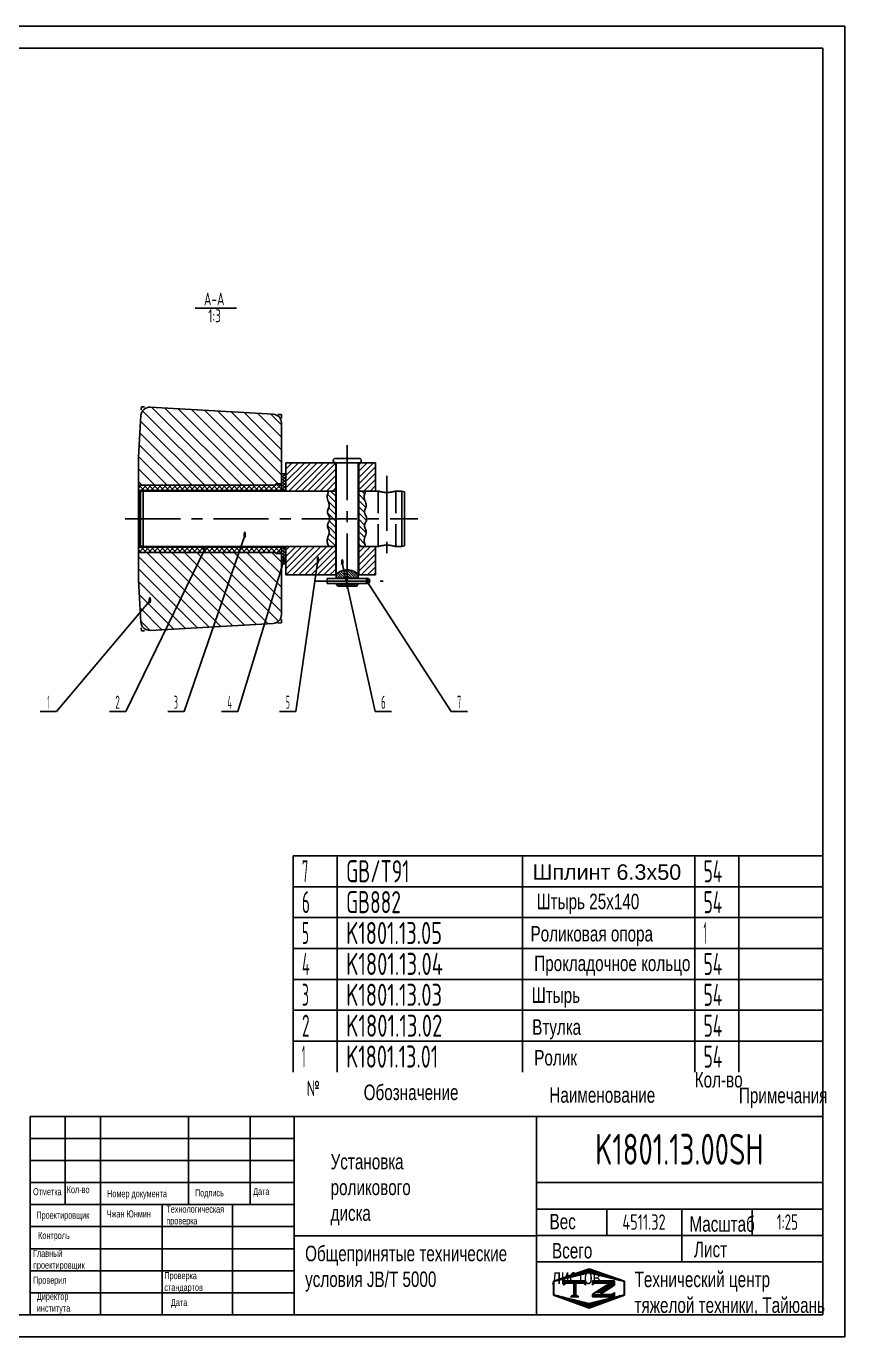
# Model space of a CAD drawing. Header units: millimetres. Extents: x 0 to 10500, y 0 to 7425.
# Drawn here: x 5863 to 10500, y 0 to 7425 of the extents above; entities that cross this region are included whole.
import ezdxf
from ezdxf.enums import TextEntityAlignment as Align

# ---------------------------------------------------------------- set-up
doc = ezdxf.new("R2010")
doc.units = ezdxf.units.MM
doc.header["$LTSCALE"] = 250
doc.linetypes.add('F', pattern=[0.75, 0.5, -0.25])
doc.linetypes.add('G', pattern=[2, 1.25, -0.25, 0.25, -0.25])
for name, color, linetype in [('01', 7, 'Continuous'), ('02', 1, 'Continuous'), ('02C', 3, 'Continuous'), ('04', 2, 'F'), ('05', 4, 'G'), ('11', 3, 'Continuous'), ('THICK', 7, 'Continuous')]:
    doc.layers.add(name, color=color, linetype=linetype)
doc.styles.get("Standard").update_dxf_attribs({"font": 'isocp', "width": 0.707, "bigfont": 'intecad.shx'})

# ---------------------------------------------------------------- blocks, each defined once
blk = doc.blocks.new('*U20')
at = {"layer": '01'}
for points in [[(415, 292), (25, 292)], [(415, 5), (415, 292)], [(25, 5), (415, 5)]]:
    blk.add_lwpolyline(points, dxfattribs=at)
at = {"layer": '02'}
for points in [[(420, 297), (0, 297)], [(420, 0), (420, 297)], [(0, 0), (420, 0)]]:
    blk.add_lwpolyline(points, dxfattribs=at)
blk = doc.blocks.new('*U22', base_point=(7375, 1675))
at = {"layer": '01'}
for p, q in [((7375, 1500), (7375, 1675)), ((7625, 1500), (7625, 1675)), ((8675, 1500), (8675, 1675)), ((9650, 1500), (9650, 1675)), ((9900, 1500), (9900, 1675)), ((10375, 1500), (10375, 1675))]:
    blk.add_line(p, q, dxfattribs=at)
at = {"layer": '02'}
for p, q in [((7375, 1675), (7625, 1675)), ((7625, 1675), (8675, 1675)), ((8675, 1675), (9650, 1675)), ((9650, 1675), (9900, 1675)), ((9900, 1675), (10375, 1675))]:
    blk.add_line(p, q, dxfattribs=at)
blk = doc.blocks.new('*U23', base_point=(7375, 1850))
at = {"layer": '01'}
for p, q in [((7375, 1675), (7375, 1850)), ((7625, 1675), (7625, 1850)), ((8675, 1675), (8675, 1850)), ((9650, 1675), (9650, 1850)), ((9900, 1675), (9900, 1850)), ((10375, 1675), (10375, 1850))]:
    blk.add_line(p, q, dxfattribs=at)
at = {"layer": '02'}
for p, q in [((7375, 1850), (7625, 1850)), ((7625, 1850), (8675, 1850)), ((8675, 1850), (9650, 1850)), ((9650, 1850), (9900, 1850)), ((9900, 1850), (10375, 1850))]:
    blk.add_line(p, q, dxfattribs=at)
blk = doc.blocks.new('*U24', base_point=(7375, 2025))
at = {"layer": '01'}
for p, q in [((7375, 1850), (7375, 2025)), ((7625, 1850), (7625, 2025)), ((8675, 1850), (8675, 2025)), ((9650, 1850), (9650, 2025)), ((9900, 1850), (9900, 2025)), ((10375, 1850), (10375, 2025))]:
    blk.add_line(p, q, dxfattribs=at)
at = {"layer": '02'}
for p, q in [((7375, 2025), (7625, 2025)), ((7625, 2025), (8675, 2025)), ((8675, 2025), (9650, 2025)), ((9650, 2025), (9900, 2025)), ((9900, 2025), (10375, 2025))]:
    blk.add_line(p, q, dxfattribs=at)
blk = doc.blocks.new('*U25', base_point=(7375, 2200))
at = {"layer": '01'}
for p, q in [((7375, 2025), (7375, 2200)), ((7625, 2025), (7625, 2200)), ((8675, 2025), (8675, 2200)), ((9650, 2025), (9650, 2200)), ((9900, 2025), (9900, 2200)), ((10375, 2025), (10375, 2200))]:
    blk.add_line(p, q, dxfattribs=at)
at = {"layer": '02'}
for p, q in [((7375, 2200), (7625, 2200)), ((7625, 2200), (8675, 2200)), ((8675, 2200), (9650, 2200)), ((9650, 2200), (9900, 2200)), ((9900, 2200), (10375, 2200))]:
    blk.add_line(p, q, dxfattribs=at)
blk = doc.blocks.new('*U26', base_point=(7375, 2375))
at = {"layer": '01'}
for p, q in [((7375, 2200), (7375, 2375)), ((7625, 2200), (7625, 2375)), ((8675, 2200), (8675, 2375)), ((9650, 2200), (9650, 2375)), ((9900, 2200), (9900, 2375)), ((10375, 2200), (10375, 2375))]:
    blk.add_line(p, q, dxfattribs=at)
at = {"layer": '02'}
for p, q in [((7375, 2375), (7625, 2375)), ((7625, 2375), (8675, 2375)), ((8675, 2375), (9650, 2375)), ((9650, 2375), (9900, 2375)), ((9900, 2375), (10375, 2375))]:
    blk.add_line(p, q, dxfattribs=at)
blk = doc.blocks.new('*U27', base_point=(7375, 2550))
at = {"layer": '01'}
for p, q in [((7375, 2375), (7375, 2550)), ((7625, 2375), (7625, 2550)), ((8675, 2375), (8675, 2550)), ((9650, 2375), (9650, 2550)), ((9900, 2375), (9900, 2550)), ((10375, 2375), (10375, 2550))]:
    blk.add_line(p, q, dxfattribs=at)
at = {"layer": '02'}
for p, q in [((7375, 2550), (7625, 2550)), ((7625, 2550), (8675, 2550)), ((8675, 2550), (9650, 2550)), ((9650, 2550), (9900, 2550)), ((9900, 2550), (10375, 2550))]:
    blk.add_line(p, q, dxfattribs=at)
blk = doc.blocks.new('*U28', base_point=(7375, 2725))
at = {"layer": '01'}
for p, q in [((7375, 2550), (7375, 2725)), ((7375, 2725), (7625, 2725)), ((7625, 2550), (7625, 2725)), ((7625, 2725), (8675, 2725)), ((8675, 2550), (8675, 2725)), ((8675, 2725), (9650, 2725)), ((9650, 2550), (9650, 2725)), ((9650, 2725), (9900, 2725)), ((9900, 2550), (9900, 2725)), ((9900, 2725), (10375, 2725)), ((10375, 2550), (10375, 2725))]:
    blk.add_line(p, q, dxfattribs=at)
blk = doc.blocks.new('*X32')
at = {"color": 0}
for p, q in [((127.06, 7.8), (132.06, 7.8)), ((127.06, 7.5), (132.06, 7.5)), ((127.06, 7.2), (127.32, 7.2)), ((128.77, 6), (130.57, 6)), ((129.23, 6.3), (131.04, 6.3)), ((129.7, 6.6), (131.51, 6.6)), ((130.16, 6.9), (131.98, 6.9)), ((130.62, 7.2), (132.06, 7.2)), ((127.84, 5.4), (129.64, 5.4)), ((128.3, 5.7), (130.1, 5.7))]:
    blk.add_line(p, q, dxfattribs=at)
blk = doc.blocks.new('*X33')
at = {"color": 0}
for p, q in [((127.06, 4.8), (132.06, 4.8)), ((127.06, 4.5), (132.06, 4.5)), ((131.84, 5.1), (132.06, 5.1))]:
    blk.add_line(p, q, dxfattribs=at)
blk = doc.blocks.new('*X31')
at = {"color": 0}
for p, q in [((122.34, 4.5), (123.72, 4.5)), ((122.82, 4.8), (123.24, 4.8))]:
    blk.add_line(p, q, dxfattribs=at)
blk = doc.blocks.new('*X30')
at = {"color": 0}
for p, q in [((120.53, 7.8), (125.53, 7.8)), ((120.53, 7.5), (125.53, 7.5)), ((120.53, 7.2), (120.79, 7.2)), ((125.27, 7.2), (125.53, 7.2))]:
    blk.add_line(p, q, dxfattribs=at)
blk = doc.blocks.new('*X29')
at = {"color": 0}
for p, q in [((121.52, 9), (123.12, 9)), ((122.38, 9.3), (124.32, 9.3)), ((123.24, 9.6), (125.52, 9.6)), ((124.1, 9.9), (128.52, 9.9)), ((124.97, 10.2), (127.67, 10.2)), ((125.83, 10.5), (126.82, 10.5)), ((127.02, 9.6), (129.37, 9.6)), ((128.22, 9.3), (130.22, 9.3)), ((129.42, 9), (131.07, 9)), ((118.22, 7.8), (118.32, 7.8)), ((118.22, 7.5), (118.27, 7.5)), ((118.22, 7.2), (118.27, 7.2)), ((118.22, 6.9), (118.27, 6.9)), ((118.22, 6.6), (118.27, 6.6)), ((118.22, 6.3), (118.27, 6.3)), ((118.22, 6), (118.27, 6)), ((118.94, 8.1), (119.52, 8.1)), ((119.8, 8.4), (120.72, 8.4)), ((120.66, 8.7), (121.92, 8.7)), ((130.62, 8.7), (131.92, 8.7)), ((131.82, 8.4), (132.77, 8.4)), ((133.02, 8.1), (133.62, 8.1)), ((134.22, 7.8), (134.32, 7.8)), ((134.27, 7.5), (134.32, 7.5)), ((134.27, 7.2), (134.32, 7.2)), ((134.27, 6.9), (134.32, 6.9)), ((134.27, 6.6), (134.32, 6.6)), ((134.27, 6.3), (134.32, 6.3)), ((134.27, 6), (134.32, 6)), ((118.22, 5.7), (118.27, 5.7)), ((118.22, 5.4), (118.27, 5.4)), ((118.22, 5.1), (118.27, 5.1)), ((118.22, 4.8), (118.27, 4.8)), ((118.79, 4.5), (119.42, 4.5)), ((119.61, 4.2), (120.62, 4.2)), ((120.43, 3.9), (121.82, 3.9)), ((121.26, 3.6), (123.02, 3.6)), ((122.08, 3.3), (124.22, 3.3)), ((122.91, 3), (125.42, 3)), ((127.12, 3), (129.7, 3)), ((128.32, 3.3), (130.51, 3.3)), ((129.52, 3.6), (131.32, 3.6)), ((130.72, 3.9), (132.14, 3.9)), ((131.92, 4.2), (132.95, 4.2)), ((133.12, 4.5), (133.76, 4.5)), ((134.27, 5.7), (134.32, 5.7)), ((134.27, 5.4), (134.32, 5.4)), ((134.27, 5.1), (134.32, 5.1)), ((134.27, 4.8), (134.32, 4.8)), ((123.73, 2.7), (128.89, 2.7)), ((124.55, 2.4), (128.07, 2.4)), ((125.38, 2.1), (127.26, 2.1)), ((126.2, 1.8), (126.45, 1.8))]:
    blk.add_line(p, q, dxfattribs=at)

msp = doc.modelspace()

# ---------------------------------------------------------------- hatches: boundary and pattern name
at = {"layer": '02'}
h = msp.add_hatch(dxfattribs=at)
h.set_pattern_fill('_USER', color=256, scale=50, angle=135, style=0, pattern_type=0)
h.set_pattern_definition([(135, (-28262.16, -16679.28), (-35.35534, -35.35534), [])])
h.paths.add_polyline_path([(7276.87, 4824.265), (7276.87, 4831.765), (7308.62, 4831.765), (7308.62, 5177.02, 0.39772196), (7261.45, 5226.939), (6564.79, 5266.435, 0.41421356), (6512.04, 5219.345), (6498.62, 4982.633), (6498.62, 4824.265)])
h.paths.add_polyline_path([(6498.62, 4444.265), (6498.62, 4285.897), (6512.04, 4049.185, 0.41421356), (6564.79, 4002.095), (7261.45, 4041.591, 0.39772196), (7308.62, 4091.511), (7308.62, 4436.765), (7276.87, 4436.765), (7276.87, 4444.265)])
h.paths.add_polyline_path([(6618.462, 5131.663), (6703.818, 5131.663), (6703.818, 5079.163), (6618.462, 5079.163)], flags=24)
h.paths.add_polyline_path([(6618.462, 4189.367), (6703.818, 4189.367), (6703.818, 4136.867), (6618.462, 4136.867)], flags=24)
h = msp.add_hatch(dxfattribs=at)
h.set_pattern_fill('_USER', color=256, scale=25, angle=45, style=0, pattern_type=0)
h.set_pattern_definition([(45, (-28262.158, -16679.278), (-17.67767, 17.67767), [])])
h.paths.add_polyline_path([(7616.12, 4951.765), (7614.144, 4951.765, -0.0008039), (7614.104, 4951.765), (7333.62, 4951.765), (7333.62, 4791.765), (7616.12, 4791.765)])
h.paths.add_polyline_path([(7841.12, 4951.765), (7748.975, 4951.765, -0.01092039), (7748.43, 4951.762, 0.12197741), (7746.12, 4951.095), (7746.12, 4791.765), (7841.12, 4791.765)])
h.paths.add_polyline_path([(7616.12, 4476.765), (7333.62, 4476.765), (7333.62, 4316.765), (7616.12, 4316.765)])
h.paths.add_polyline_path([(7841.12, 4476.765), (7746.12, 4476.765), (7746.12, 4316.765), (7841.12, 4316.765)])
h = msp.add_hatch(dxfattribs=at)
h.set_pattern_fill('ANSI37', color=256, scale=6.25, style=0)
h.set_pattern_definition([(45, (-28262.158, -16679.278), (-14.03165, 14.03165), []), (135, (-28262.158, -16679.278), (-14.03165, -14.03165), [])])
h.paths.add_polyline_path([(7308.62, 4794.265), (7308.62, 4829.265), (7276.87, 4829.265), (7276.87, 4824.265), (6499.62, 4824.265), (6499.62, 4794.265)])
h.paths.add_polyline_path([(6499.62, 4474.265), (6499.62, 4444.265), (7276.87, 4444.265), (7276.87, 4439.265), (7308.62, 4439.265), (7308.62, 4474.265)])
h = msp.add_hatch(dxfattribs=at)
h.set_pattern_fill('ANSI37', color=256, scale=3.75, style=0)
h.set_pattern_definition([(45, (-28262.158, -16679.278), (-8.41899, 8.41899), []), (135, (-28262.158, -16679.278), (-8.41899, -8.41899), [])])
h.paths.add_polyline_path([(7333.62, 4889.265), (7308.62, 4889.265), (7308.62, 4796.765), (7333.62, 4796.765)])
h.paths.add_polyline_path([(7333.62, 4471.765), (7308.62, 4471.765), (7308.62, 4379.265), (7333.62, 4379.265)])
h = msp.add_hatch(dxfattribs=at)
h.set_pattern_fill('_USER', color=256, scale=25, angle=135, style=0, pattern_type=0)
h.set_pattern_definition([(135, (0, 852.389), (-17.67767, -17.67767), [])])
h.paths.add_polyline_path([(7616.12, 4791.765), (7575.97, 4791.765), (7570.549, 4777.89), (7568.045, 4765.669), (7567.83, 4754.909), (7569.276, 4745.418), (7571.755, 4737.003), (7574.641, 4729.473), (7577.305, 4722.635), (7579.12, 4716.297), (7579.618, 4710.292), (7578.972, 4704.556), (7577.514, 4699.051), (7575.576, 4693.738), (7573.49, 4688.579), (7571.589, 4683.535), (7570.205, 4678.569), (7569.67, 4673.64), (7570.211, 4668.718), (7571.638, 4663.797), (7573.656, 4658.875), (7575.97, 4653.953), (7578.283, 4649.031), (7580.301, 4644.109), (7581.728, 4639.187), (7582.27, 4634.265), (7616.12, 4634.265)])
h.paths.add_polyline_path([(7616.12, 4634.265), (7582.27, 4634.265), (7581.728, 4629.343), (7580.301, 4624.422), (7578.283, 4619.5), (7575.97, 4614.578), (7573.656, 4609.656), (7571.638, 4604.734), (7570.211, 4599.812), (7569.67, 4594.89), (7570.205, 4589.962), (7571.589, 4584.995), (7573.49, 4579.952), (7575.576, 4574.793), (7577.514, 4569.48), (7578.972, 4563.975), (7579.618, 4558.239), (7579.12, 4552.234), (7577.305, 4545.896), (7574.641, 4539.058), (7571.755, 4531.528), (7569.276, 4523.113), (7567.83, 4513.622), (7568.045, 4502.861), (7570.549, 4490.64), (7575.97, 4476.765), (7616.12, 4476.765)])
h.paths.add_polyline_path([(7779.816, 4668.718), (7779.275, 4673.64), (7779.81, 4678.569), (7781.194, 4683.535), (7783.095, 4688.579), (7785.181, 4693.738), (7787.119, 4699.051), (7788.577, 4704.556), (7789.223, 4710.292), (7788.725, 4716.297), (7786.91, 4722.635), (7784.246, 4729.473), (7781.36, 4737.003), (7778.881, 4745.418), (7777.435, 4754.909), (7777.65, 4765.669), (7780.154, 4777.89), (7785.575, 4791.765), (7746.12, 4791.765), (7746.12, 4634.265), (7791.875, 4634.265), (7791.333, 4639.187), (7789.906, 4644.109), (7787.888, 4649.031), (7785.575, 4653.953), (7783.261, 4658.875), (7781.243, 4663.797)])
h.paths.add_polyline_path([(7779.275, 4594.89), (7779.816, 4599.812), (7781.243, 4604.734), (7783.261, 4609.656), (7785.575, 4614.578), (7787.888, 4619.5), (7789.906, 4624.422), (7791.333, 4629.343), (7791.875, 4634.265), (7746.12, 4634.265), (7746.12, 4476.765), (7785.575, 4476.765), (7780.154, 4490.64), (7777.65, 4502.861), (7777.435, 4513.622), (7778.881, 4523.113), (7781.36, 4531.528), (7784.246, 4539.058), (7786.91, 4545.896), (7788.725, 4552.234), (7789.223, 4558.239), (7788.577, 4563.975), (7787.119, 4569.48), (7785.181, 4574.793), (7783.095, 4579.952), (7781.194, 4584.995), (7779.81, 4589.962)])
h = msp.add_hatch(dxfattribs=at)
h.set_pattern_fill('_USER', color=256, scale=10, angle=135, style=0, pattern_type=0)
h.set_pattern_definition([(135, (-28262.158, -16679.278), (-7.0710678, -7.0710678), [])])
h.paths.add_polyline_path([(7681.12, 4297.515), (7737.37, 4297.515), (7743.62, 4303.765), (7743.62, 4320.633, 0.1863545), (7681.12, 4344.765)])
h.paths.add_polyline_path([(7681.12, 4297.515), (7681.12, 4344.765, 0.18635438), (7618.62, 4320.633), (7618.62, 4303.765), (7624.87, 4297.515)])
h.paths.add_polyline_path([(7624.87, 4266.015), (7621.182, 4262.327), (7627.28, 4251.765), (7681.12, 4251.765), (7681.12, 4266.015)])
h.paths.add_polyline_path([(7681.12, 4266.015), (7681.12, 4251.765), (7734.96, 4251.765), (7741.058, 4262.327), (7737.37, 4266.015)])

# ---------------------------------------------------------------- linework, layer by layer
for p, q in [((7841.12, 4951.765), (7333.62, 4951.765)), ((7333.62, 4791.765), (7333.62, 4951.765)), ((7841.12, 4791.765), (7841.12, 4951.765)), ((7308.62, 4831.765), (7276.87, 4831.765)), ((7276.87, 4829.265), (7308.62, 4829.265)), ((6524.62, 4791.765), (7618.62, 4791.765)), ((7308.62, 4796.765), (7333.62, 4796.765)), ((7743.62, 4791.765), (7856.12, 4791.765)), ((7956.12, 4791.765), (7991.12, 4791.765)), ((6524.62, 4476.765), (7618.62, 4476.765)), ((7308.62, 4471.765), (7333.62, 4471.765)), ((7333.62, 4316.765), (7333.62, 4476.765)), ((7743.62, 4476.765), (7856.12, 4476.765)), ((7841.12, 4316.765), (7841.12, 4476.765)), ((7956.12, 4476.765), (7991.12, 4476.765)), ((7618.62, 4316.765), (7333.62, 4316.765)), ((7841.12, 4316.765), (7743.62, 4316.765))]:
    msp.add_line(p, q)
at = {"layer": '01'}
for p, q in [((6819.334, 5828.195), (7054.656, 5828.195)), ((6512.04, 5219.345), (6498.62, 4982.633)), ((6564.79, 5266.435), (7261.45, 5226.939)), ((7308.62, 5177.02), (7308.62, 4791.765)), ((6498.62, 4285.897), (6498.62, 4982.633)), ((7681.12, 4976.765), (7613.62, 4976.765)), ((7681.12, 4976.765), (7748.62, 4976.765)), ((7616.12, 4951.765), (7616.12, 4316.765)), ((7618.62, 4946.765), (7618.62, 4296.515)), ((7743.62, 4946.765), (7743.62, 4296.515)), ((7746.12, 4951.765), (7746.12, 4316.765)), ((7276.87, 4831.765), (7276.87, 4824.265)), ((7333.62, 4889.265), (7308.62, 4889.265)), ((6498.62, 4824.265), (7276.87, 4824.265)), ((6507.12, 4824.265), (6499.62, 4819.935)), ((6499.62, 4819.935), (6499.62, 4448.595)), ((6507.12, 4794.265), (6499.62, 4798.595)), ((6507.12, 4794.265), (7308.62, 4794.265)), ((6507.12, 4794.265), (6507.12, 4474.265)), ((6509.62, 4787.746), (6524.62, 4791.765)), ((6509.62, 4787.746), (6509.62, 4480.785)), ((6524.62, 4791.765), (6524.62, 4476.765)), ((7991.12, 4791.765), (7991.12, 4476.765)), ((8006.12, 4787.746), (7991.12, 4791.765)), ((8006.12, 4787.746), (8006.12, 4480.785)), ((6507.12, 4474.265), (6499.62, 4469.935)), ((6507.12, 4474.265), (7308.62, 4474.265)), ((6509.62, 4480.785), (6524.62, 4476.765)), ((7308.62, 4476.765), (7308.62, 4091.511)), ((8006.12, 4480.785), (7991.12, 4476.765)), ((6498.62, 4444.265), (7276.87, 4444.265)), ((6507.12, 4444.265), (6499.62, 4448.595)), ((7276.87, 4444.265), (7276.87, 4436.765)), ((7276.87, 4439.265), (7308.62, 4439.265)), ((7308.62, 4436.765), (7276.87, 4436.765)), ((7333.62, 4379.265), (7308.62, 4379.265)), ((6512.04, 4049.185), (6498.62, 4285.897)), ((7568.28, 4296.515), (7794.709, 4296.515)), ((7568.28, 4267.015), (7568.28, 4296.515)), ((7568.28, 4267.015), (7794.697, 4267.015)), ((7624.87, 4297.515), (7618.62, 4303.765)), ((7618.62, 4267.015), (7618.62, 4266.765)), ((7618.62, 4266.765), (7627.28, 4251.765)), ((7624.87, 4266.015), (7621.182, 4262.327)), ((7624.87, 4297.515), (7624.87, 4296.515)), ((7681.12, 4297.515), (7624.87, 4297.515)), ((7624.87, 4266.015), (7624.87, 4267.015)), ((7681.12, 4266.015), (7624.87, 4266.015)), ((7627.28, 4251.765), (7681.12, 4251.765)), ((7681.12, 4297.515), (7737.37, 4297.515)), ((7681.12, 4266.015), (7737.37, 4266.015)), ((7734.96, 4251.765), (7681.12, 4251.765)), ((7743.62, 4266.765), (7734.96, 4251.765)), ((7737.37, 4297.515), (7743.62, 4303.765)), ((7737.37, 4297.515), (7737.37, 4296.515)), ((7737.37, 4266.015), (7737.37, 4267.015)), ((7737.37, 4266.015), (7741.058, 4262.327)), ((7743.62, 4267.015), (7743.62, 4266.765)), ((6564.79, 4002.095), (7261.45, 4041.591)), ((6034.217, 3542.848), (5941.217, 3542.848)), ((6426.554, 3542.848), (6333.554, 3542.848)), ((6757.198, 3542.848), (6664.198, 3542.848)), ((7061.865, 3542.848), (6968.865, 3542.848)), ((7390.633, 3542.848), (7297.633, 3542.848)), ((7839.567, 3542.848), (7932.567, 3542.848)), ((8269.159, 3542.848), (8362.159, 3542.848))]:
    msp.add_line(p, q, dxfattribs=at)
for centre, radius, start, end in [((6561.96, 5216.515), 50, 86.7552087, 176.7552087), ((7258.62, 5177.02), 50, 0, 86.7552087), ((7614.124, 4964.265), 12.5, 92.3080663, 270.0000138), ((7748.62, 4964.26), 12.5, 267.6912589, 89.9997795), ((7613.62, 4946.765), 5, 0.0000138, 90.0000138), ((7748.62, 4946.765), 5, 90.0000138, 180.0000138), ((7794.697, 4281.765), 14.75, 270.0000184, 90.0000184), ((7258.62, 4091.511), 50, 273.2447913, 0), ((6561.96, 4052.015), 50, 183.2447913, 273.2447913)]:
    msp.add_arc(centre, radius, start, end, dxfattribs=at)
for points in [[(7956.12, 4791.765), (7954.386, 4791.223), (7952.593, 4790.681), (7950.734, 4790.139), (7948.8, 4789.597), (7946.781, 4789.054), (7944.663, 4788.511), (7942.43, 4787.968), (7940.057, 4787.425), (7937.514, 4786.882), (7934.756, 4786.338), (7931.712, 4785.795), (7928.265, 4785.251), (7924.187, 4784.707), (7918.885, 4784.163), (7906.12, 4783.618), (7893.355, 4784.163), (7888.053, 4784.707), (7883.975, 4785.251), (7880.528, 4785.795), (7877.484, 4786.338), (7874.726, 4786.882), (7872.183, 4787.425), (7869.81, 4787.968), (7867.577, 4788.511), (7865.459, 4789.054), (7863.44, 4789.597), (7861.506, 4790.139), (7859.647, 4790.681), (7857.854, 4791.223), (7856.12, 4791.765)], [(7956.12, 4476.765), (7954.386, 4477.307), (7952.593, 4477.849), (7950.734, 4478.391), (7948.8, 4478.934), (7946.781, 4479.476), (7944.663, 4480.019), (7942.43, 4480.562), (7940.057, 4481.105), (7937.514, 4481.649), (7934.756, 4482.192), (7931.712, 4482.736), (7928.265, 4483.28), (7924.187, 4483.824), (7918.885, 4484.368), (7906.12, 4484.913), (7893.355, 4484.368), (7888.053, 4483.824), (7883.975, 4483.28), (7880.528, 4482.736), (7877.484, 4482.192), (7874.726, 4481.649), (7872.183, 4481.105), (7869.81, 4480.562), (7867.577, 4480.019), (7865.459, 4479.476), (7863.44, 4478.934), (7861.506, 4478.391), (7859.647, 4477.849), (7857.854, 4477.307), (7856.12, 4476.765)]]:
    msp.add_spline(points, degree=3, dxfattribs=at)
msp.add_point((10375, 1250), dxfattribs=at)
at = {"layer": '02'}
for p, q in [((7100.675, 4539.87), (6757.198, 3542.848)), ((6872.057, 4457.532), (6426.554, 3542.848)), ((7322.178, 4397.29), (7061.865, 3542.848)), ((7515.484, 4397.502), (7390.633, 3542.848)), ((7653.41, 4383.935), (7839.567, 3542.848)), ((7793.028, 4280.2), (8269.159, 3542.848)), ((6562.921, 4169.365), (6034.217, 3542.848))]:
    msp.add_line(p, q, dxfattribs=at)
at = {"layer": '02C'}
for p, q in [((6514.87, 5269.265), (6513.876, 5251.732)), ((6514.87, 5269.265), (6532.143, 5268.286)), ((7288.994, 5225.378), (7308.62, 5224.265)), ((7308.62, 5203.998), (7308.62, 5224.265)), ((6514.87, 3999.265), (6513.876, 4016.799)), ((7288.994, 4043.153), (7308.62, 4044.265)), ((7308.62, 4064.533), (7308.62, 4044.265)), ((6514.87, 3999.265), (6532.143, 4000.245))]:
    msp.add_line(p, q, dxfattribs=at)
for points in [[(7575.97, 4476.765), (7570.549, 4490.64), (7568.045, 4502.861), (7567.83, 4513.622), (7569.276, 4523.113), (7571.755, 4531.528), (7574.641, 4539.058), (7577.305, 4545.896), (7579.12, 4552.234), (7579.618, 4558.239), (7578.972, 4563.975), (7577.514, 4569.48), (7575.576, 4574.793), (7573.49, 4579.952), (7571.589, 4584.995), (7570.205, 4589.962), (7569.67, 4594.89), (7570.211, 4599.812), (7571.638, 4604.734), (7573.656, 4609.656), (7575.97, 4614.578), (7578.283, 4619.5), (7580.301, 4624.422), (7581.728, 4629.343), (7582.27, 4634.265), (7581.728, 4639.187), (7580.301, 4644.109), (7578.283, 4649.031), (7575.97, 4653.953), (7573.656, 4658.875), (7571.638, 4663.797), (7570.211, 4668.718), (7569.67, 4673.64), (7570.205, 4678.569), (7571.589, 4683.535), (7573.49, 4688.579), (7575.576, 4693.738), (7577.514, 4699.051), (7578.972, 4704.556), (7579.618, 4710.292), (7579.12, 4716.297), (7577.305, 4722.635), (7574.641, 4729.473), (7571.755, 4737.003), (7569.276, 4745.418), (7567.83, 4754.909), (7568.045, 4765.669), (7570.549, 4777.89), (7575.97, 4791.765)], [(7785.575, 4476.765), (7780.154, 4490.64), (7777.65, 4502.861), (7777.435, 4513.622), (7778.881, 4523.113), (7781.36, 4531.528), (7784.246, 4539.058), (7786.91, 4545.896), (7788.725, 4552.234), (7789.223, 4558.239), (7788.577, 4563.975), (7787.119, 4569.48), (7785.181, 4574.793), (7783.095, 4579.952), (7781.194, 4584.995), (7779.81, 4589.962), (7779.275, 4594.89), (7779.816, 4599.812), (7781.243, 4604.734), (7783.261, 4609.656), (7785.575, 4614.578), (7787.888, 4619.5), (7789.906, 4624.422), (7791.333, 4629.343), (7791.875, 4634.265), (7791.333, 4639.187), (7789.906, 4644.109), (7787.888, 4649.031), (7785.575, 4653.953), (7783.261, 4658.875), (7781.243, 4663.797), (7779.816, 4668.718), (7779.275, 4673.64), (7779.81, 4678.569), (7781.194, 4683.535), (7783.095, 4688.579), (7785.181, 4693.738), (7787.119, 4699.051), (7788.577, 4704.556), (7789.223, 4710.292), (7788.725, 4716.297), (7786.91, 4722.635), (7784.246, 4729.473), (7781.36, 4737.003), (7778.881, 4745.418), (7777.435, 4754.909), (7777.65, 4765.669), (7780.154, 4777.89), (7785.575, 4791.765)]]:
    msp.add_lwpolyline(points, dxfattribs=at)
for start, end in [(90.0000138, 132.2249557), (47.775072, 90.0000138)]:
    msp.add_arc((7681.12, 4251.765), 93, start, end, dxfattribs=at)
at = {"layer": '04', "color": 2, "linetype": 'F'}
for p, q in [((7856.12, 4791.765), (7856.12, 4476.765)), ((7956.12, 4791.765), (7956.12, 4476.765))]:
    msp.add_line(p, q, dxfattribs=at)
at = {"layer": '05'}
for p, q in [((7681.12, 5051.765), (7681.12, 4176.765)), ((7906.12, 4877.973), (7906.12, 4401.074)), ((6423.62, 4634.265), (8081.12, 4634.265)), ((7493.28, 4281.765), (7884.447, 4281.765))]:
    msp.add_line(p, q, dxfattribs=at)
at = {"layer": 'THICK'}
for p, q in [((5884.36, 1247.66), (5884.36, 125)), ((5884.36, 1247.66), (10375, 1247.66)), ((6083.879, 1247.119), (6083.879, 1247.66)), ((6083.944, 748.7), (6083.944, 1247.66)), ((6283.528, 125), (6283.528, 1247.66)), ((6782.488, 748.7), (6782.488, 1247.66)), ((7131.76, 748.7), (7131.76, 1247.66)), ((7381.24, 125), (7381.24, 1247.66)), ((8753.38, 125), (8753.38, 1247.66)), ((10375, 125), (10375, 1247.66)), ((5884.36, 873.44), (7381.24, 873.44)), ((8753.38, 873.44), (10375, 873.44)), ((5884.36, 748.7), (7381.24, 748.7)), ((6632.8, 125), (6632.8, 748.7)), ((7031.968, 125), (7031.968, 748.7)), ((8753.38, 723.752), (10375, 723.752)), ((9152.548, 574.064), (9152.548, 723.752)), ((9576.664, 424.376), (9576.664, 723.752)), ((9975.832, 574.064), (9975.832, 723.752)), ((7381.24, 571.901), (8753.38, 571.901)), ((8753.38, 574.064), (10375, 574.064)), ((8753.38, 424.376), (10375, 424.376)), ((5884.36, 125), (10375, 125))]:
    msp.add_line(p, q, dxfattribs=at)
at = {"layer": 'THICK', "color": 3}
for p, q in [((5884.36, 1122.92), (7381.24, 1122.92)), ((5884.36, 998.18), (7381.24, 998.18)), ((5884.36, 623.96), (7381.24, 623.96)), ((5884.36, 499.22), (7381.24, 499.22)), ((5884.36, 374.48), (7381.24, 374.48)), ((8849.482, 314.757), (9051.686, 385.184)), ((9051.686, 385.184), (9251.265, 314.757)), ((8849.482, 236.326), (8849.482, 314.757)), ((8850.795, 313.171), (9050.379, 363.067)), ((8850.795, 238.327), (8850.795, 313.171)), ((8907.152, 292.135), (8907.152, 317.083)), ((8907.152, 317.083), (9031.892, 317.083)), ((8919.626, 304.609), (8907.152, 292.135)), ((9019.418, 304.609), (8919.626, 304.609)), ((8964.063, 304.728), (8964.063, 236.301)), ((8969.52, 304.728), (8969.52, 236.301)), ((8975.757, 304.728), (8975.757, 236.301)), ((9031.892, 292.135), (9019.418, 304.609)), ((9031.892, 317.083), (9031.892, 292.135)), ((9050.379, 363.067), (9249.963, 313.171)), ((9070.089, 317.083), (9070.089, 292.135)), ((9070.089, 317.083), (9194.829, 317.083)), ((9070.089, 292.135), (9082.563, 304.609)), ((9168.319, 304.609), (9070.089, 241.053)), ((9082.563, 304.609), (9168.319, 304.609)), ((9194.829, 317.083), (9194.829, 292.135)), ((9249.963, 313.171), (9249.963, 238.327)), ((9251.265, 314.757), (9251.265, 236.326)), ((5884.36, 249.74), (7381.24, 249.74)), ((9051.686, 162.697), (8849.482, 236.326)), ((9050.379, 188.431), (8850.795, 238.327)), ((8969.52, 242.003), (8945.352, 226.797)), ((8945.352, 226.797), (8969.52, 226.797)), ((8969.52, 242.003), (8993.688, 226.797)), ((8993.688, 226.797), (8969.52, 226.797)), ((9249.963, 238.327), (9050.379, 188.431)), ((9251.265, 236.326), (9051.686, 162.697)), ((9070.089, 241.053), (9070.089, 226.797)), ((9070.089, 226.797), (9194.825, 226.797)), ((9130.92, 251.473), (9111.854, 239.271)), ((9182.351, 239.271), (9111.854, 239.271)), ((9194.825, 292.373), (9130.92, 251.473)), ((9194.825, 251.745), (9182.351, 239.271)), ((9194.825, 226.797), (9194.825, 251.745))]:
    msp.add_line(p, q, dxfattribs=at)
for p in [(5884.36, 249.74), (5884.36, 125)]:
    msp.add_point(p, dxfattribs=at)

# ---------------------------------------------------------------- block references
at = {"layer": '01', "xscale": 25, "yscale": 25, "zscale": 25}
msp.add_blockref('*U20', (0, 0), dxfattribs=at)
at = {"layer": '01'}
for name, p in [('*U28', (7375, 2725)), ('*U27', (7375, 2550)), ('*U26', (7375, 2375)), ('*U25', (7375, 2200)), ('*U24', (7375, 2025)), ('*U23', (7375, 1850)), ('*U22', (7375, 1675))]:
    msp.add_blockref(name, p, dxfattribs=at)
at = {"layer": 'THICK', "color": 3, "xscale": 24.94800000000032, "yscale": 24.94799999999987, "zscale": 24.948}
for name in ['*X29', '*X30', '*X32', '*X31', '*X33']:
    msp.add_blockref(name, (5900.138, 118.905), dxfattribs=at)

# ---------------------------------------------------------------- texts
at = {"layer": '01', "attachment_point": 1}
for s, insert, char_height in [('{\\fArial|b0|i0|c204|p34;\\W1;\\C3;Шплинт 6.3х50}', (8731.264, 2676.626), 87.5), ('{\\fArial|b0|i0|c204|p34;\\C3;Штырь 25х140}', (8754.427, 2509.996), 87.5), ('{\\fArial|b0|i0|c204|p34;\\C3;Роликовая опора}', (8719.682, 2327.165), 87.5), ('{\\fArial|b0|i0|c204|p34;\\C3;Прокладочное кольцо}', (8740.635, 2159.641), 87.5), ('{\\fArial|b0|i0|c204|p34;\\C3;Штырь}', (8726.737, 1979.125), 87.5), ('{\\fArial|b0|i0|c204|p34;\\C3;Втулка}', (8729.053, 1798.609), 87.5), ('{\\fArial|b0|i0|c204|p34;\\C3;Ролик}', (8740.635, 1625.036), 87.5), ('{\\fArial|b0|i0|c204|p34;Кол-во}', (9650, 1500), 87.5), ('{\\Fisocp,intecad|c204;№}', (7452.035, 1450.776), 87.5), ('{\\fArial|b0|i0|c204|p34;Обозначение}', (7774.311, 1428.569), 87.5), ('{\\fArial|b0|i0|c204|p34;Наименование}', (8826.338, 1413.764), 87.5), ('{\\fArial|b0|i0|c204|p34;Примечания}', (9900, 1411.008), 87.5), ('{\\fArial|b0|i0|c204|p34;Отметка}', (5901.269, 842.15), 40), ('{\\fArial|b0|i0|c204|p34;Кол-во}', (6092.123, 853.788), 40), ('{\\fArial|b0|i0|c204|p34;Номер документа}', (6321.354, 830.829), 40), ('{\\fArial|b0|i0|c204|p34;Подпись}', (6818.592, 835.124), 40), ('{\\fArial|b0|i0|c204|p34;Дата}', (7148.173, 843.715), 40), ('{\\fArial|b0|i0|c204|p34;Технологическая\\Pпроверка}', (6656.559, 743.236), 40), ('{\\fArial|b0|i0|c204|p34;Проектировщик}', (5920.017, 708.874), 40), ('{\\fArial|b0|i0|c204|p34;Вес}', (8827.571, 696.531), 87.5), ('{\\fArial|b0|i0|c204|p34;Масштаб}', (9620.481, 682.793), 87.5), ('{\\fArial|b0|i0|c204|p34;Контроль}', (5930.014, 594.176), 40), ('{\\fArial|b0|i0|c204|p34;Общепринятые технические\\Pусловия \\fArial|b0|i0|c0|p34;JB/T 5000}', (7442.604, 515.614), 87.5), ('{\\fArial|b0|i0|c204|p34;Лист}', (9645.689, 538.544), 87.5), ('{\\fArial|b0|i0|c204|p34;Главный\\Pпроектировщик}', (5901.355, 492.523), 40), ('{\\fArial|b0|i0|c204|p34;Технический центр\\Pтяжелой техники, Тайюань}', (9309.023, 368.788), 87.5), ('{\\fArial|b0|i0|c204|p34;Проверил}', (5901.355, 340.76), 40), ('{\\fArial|b0|i0|c204|p34;Директор\\Pинститута}', (5922.849, 249.13), 40), ('{\\fArial|b0|i0|c204|p34;Дата}', (6682.551, 214.759), 40)]:
    msp.add_mtext(s, dxfattribs=dict(at, insert=insert, char_height=char_height))
for s, insert, char_height, width in [('{\\fArial|b0|i0|c204|p34;\\C3;Установка роликового диска}', (7586.976, 1036.235), 87.5, 2.29164), ('{\\fArial|b0|i0|c204|p34;\\C3;Чжан Юнмин}', (6318.807, 716.033), 40, 256.07338), ('{\\fArial|b0|i0|c204|p34;Всего листов}', (8841.321, 531.675), 87.5, 2.29164), ('{\\fArial|b0|i0|c204|p34;Проверка стандартов}', (6645.294, 366.522), 40, 4.29888)]:
    msp.add_mtext(s, dxfattribs=dict(at, insert=insert, char_height=char_height, width=width))
at = {"layer": '02', "width": 0.605172}
for p, p2 in [((7091.675, 4524.87), (7109.675, 4524.87)), ((6863.057, 4442.532), (6881.057, 4442.532)), ((7313.178, 4382.29), (7331.178, 4382.29)), ((7506.484, 4382.502), (7524.484, 4382.502)), ((7644.41, 4368.935), (7662.41, 4368.935)), ((7784.028, 4265.2), (7802.028, 4265.2)), ((6553.921, 4154.365), (6571.921, 4154.365))]:
    msp.add_text('●', height=30, dxfattribs=at).set_placement(p, p2, align=Align.FIT)
at = {"layer": '11', "width": 0.707}
for s, p in [('A-A', (6869.757, 5820.817)), ('1:3', (6894.417, 5725.779))]:
    msp.add_text(s, height=73.5, dxfattribs=at).set_placement(p, align=Align.BOTTOM_LEFT)
at = {"layer": '11'}
for s, height, width, p, p2 in [('1', 74.246, 0.404, (5982.468, 3557.848), (5992.966, 3557.848)), ('2', 74.246, 0.562593, (6367.313, 3557.848), (6392.796, 3557.848)), ('3', 74.246, 0.527686, (6699.112, 3557.848), (6722.283, 3557.848)), ('4', 74.246, 0.543846, (7002.242, 3557.848), (7028.488, 3557.848)), ('5', 74.246, 0.527686, (7332.548, 3557.848), (7355.719, 3557.848)), ('6', 74.246, 0.600695, (7872.696, 3557.848), (7899.438, 3557.848)), ('7', 74.246, 0.514182, (8305.161, 3557.848), (8326.158, 3557.848)), ('7', 125, 0.514182, (7425, 2575), (7460.35, 2575)), ('GB/T91', 125, 0.690281, (7675, 2575), (8033.385, 2575)), ('54', 125, 0.628444, (9700, 2575), (9806.05, 2575)), ('6', 125, 0.600695, (7425, 2400), (7470.023, 2400)), ('GB882', 125, 0.687764, (7675, 2400), (7985.358, 2400)), ('54', 125, 0.628444, (9700, 2400), (9806.05, 2400)), ('5', 125, 0.527686, (7425, 2225), (7464.011, 2225)), ('K1801.13.05', 125, 0.690157, (7675, 2225), (8218.19, 2225)), ('1', 125, 0.404, (9700, 2225), (9717.675, 2225)), ('4', 125, 0.543846, (7425, 2050), (7469.188, 2050)), ('K1801.13.04', 125, 0.690312, (7675, 2050), (8223.367, 2050)), ('54', 125, 0.628444, (9700, 2050), (9806.05, 2050)), ('3', 125, 0.527686, (7425, 1875), (7464.011, 1875)), ('K1801.13.03', 125, 0.690157, (7675, 1875), (8218.19, 1875)), ('54', 125, 0.628444, (9700, 1875), (9806.05, 1875)), ('2', 125, 0.562593, (7425, 1700), (7467.902, 1700)), ('K1801.13.02', 125, 0.690207, (7675, 1700), (8219.837, 1700)), ('54', 125, 0.628444, (9700, 1700), (9806.05, 1700)), ('1', 125, 0.404, (7425, 1525), (7442.675, 1525)), ('K1801.13.01', 125, 0.689486, (7675, 1525), (8196.854, 1525)), ('54', 125, 0.628444, (9700, 1525), (9806.05, 1525)), ('K1801.13.00SH', 175, 0.693499, (9085.849, 975), (10039.151, 975)), ('4511.32', 87.5, 0.681197, (9240.01, 606.25), (9484.99, 606.25)), ('1:25', 87.5, 0.656293, (10114.949, 606.25), (10235.051, 606.25))]:
    msp.add_text(s, height=height, dxfattribs=dict(at, width=width)).set_placement(p, p2, align=Align.FIT)

doc.saveas('drawing.dxf')
